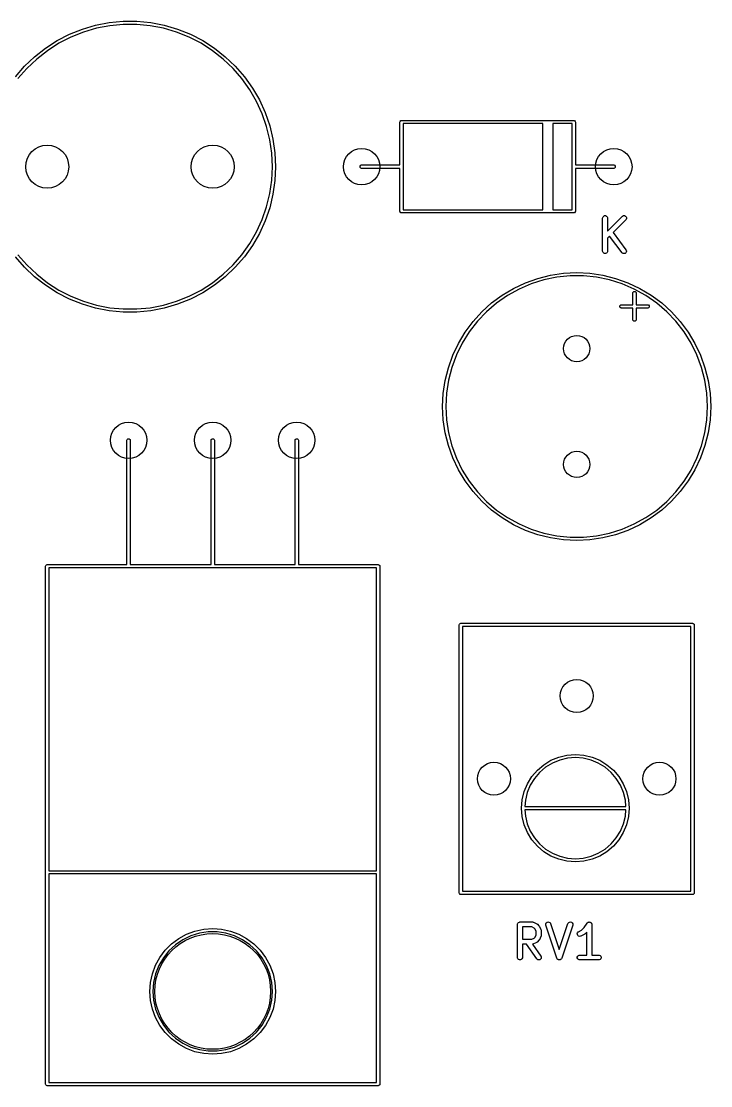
# Model space of a CAD drawing. Extents: x 2.68 to 10.38, y -4.66 to -2.29.
# Drawn here: x 3.497 to 4.318, y -3.712 to -2.445 of the extents above; entities that cross this region are included whole.
import ezdxf

# ---------------------------------------------------------------- set-up
doc = ezdxf.new("R2010")
doc.units = 0
doc.header["$MEASUREMENT"] = 0
doc.layers.add('BLACK', color=7, linetype='CONTINUOUS')

msp = doc.modelspace()

# ---------------------------------------------------------------- linework, layer by layer
at = {"layer": 'BLACK', "linetype": 'CONTINUOUS'}
for p, q in [((3.5548, -2.4605), (3.5701, -2.4544)), ((3.5701, -2.4544), (3.5859, -2.4498)), ((3.5868, -2.4534), (3.5713, -2.4579)), ((3.5859, -2.4498), (3.6021, -2.4466)), ((3.6027, -2.4504), (3.5868, -2.4534)), ((3.6021, -2.4466), (3.6185, -2.4451)), ((3.6187, -2.4488), (3.6027, -2.4504)), ((3.6185, -2.4451), (3.635, -2.4451)), ((3.6348, -2.4488), (3.6187, -2.4488)), ((3.6509, -2.4504), (3.6348, -2.4488)), ((3.635, -2.4451), (3.6514, -2.4466)), ((3.6667, -2.4534), (3.6509, -2.4504)), ((3.6514, -2.4466), (3.6676, -2.4498)), ((3.6822, -2.4579), (3.6667, -2.4534)), ((3.6676, -2.4498), (3.6834, -2.4544)), ((3.6834, -2.4544), (3.6987, -2.4605)), ((3.5263, -2.477), (3.5402, -2.4681)), ((3.5402, -2.4681), (3.5548, -2.4605)), ((3.5564, -2.4639), (3.542, -2.4713)), ((3.5713, -2.4579), (3.5564, -2.4639)), ((3.6972, -2.4639), (3.6822, -2.4579)), ((3.7115, -2.4713), (3.6972, -2.4639)), ((3.6987, -2.4605), (3.7134, -2.4681)), ((3.7134, -2.4681), (3.7273, -2.477)), ((3.5133, -2.4872), (3.5263, -2.477)), ((3.5285, -2.4801), (3.5158, -2.49)), ((3.542, -2.4713), (3.5285, -2.4801)), ((3.7251, -2.4801), (3.7115, -2.4713)), ((3.7378, -2.49), (3.7251, -2.4801)), ((3.7273, -2.477), (3.7402, -2.4872)), ((3.5014, -2.4986), (3.5133, -2.4872)), ((3.5158, -2.49), (3.5041, -2.5012)), ((3.7494, -2.5012), (3.7378, -2.49)), ((3.7402, -2.4872), (3.7521, -2.4986)), ((3.4906, -2.511), (3.5014, -2.4986)), ((3.5041, -2.5012), (3.4935, -2.5133)), ((3.76, -2.5133), (3.7494, -2.5012)), ((3.7521, -2.4986), (3.7629, -2.511)), ((3.7694, -2.5265), (3.76, -2.5133)), ((3.7629, -2.511), (3.7725, -2.5245)), ((3.7774, -2.5404), (3.7694, -2.5265)), ((3.7725, -2.5245), (3.7807, -2.5387)), ((3.7841, -2.5551), (3.7774, -2.5404)), ((3.7807, -2.5387), (3.7876, -2.5537)), ((3.7894, -2.5704), (3.7841, -2.5551)), ((3.7876, -2.5537), (3.793, -2.5693)), ((3.7932, -2.586), (3.7894, -2.5704)), ((3.793, -2.5693), (3.7969, -2.5853)), ((3.948, -2.565), (3.9482, -2.5642)), ((3.948, -2.6161), (3.948, -2.565)), ((3.9482, -2.5642), (3.9492, -2.5631)), ((3.9492, -2.5631), (3.95, -2.563)), ((3.95, -2.563), (4.1547, -2.563)), ((3.952, -2.5669), (3.952, -2.6693)), ((4.1181, -2.5669), (3.952, -2.5669)), ((4.1181, -2.6693), (4.1181, -2.5669)), ((4.1299, -2.5669), (4.1299, -2.6693)), ((4.1528, -2.5669), (4.1299, -2.5669)), ((4.1528, -2.6693), (4.1528, -2.5669)), ((4.1547, -2.563), (4.1555, -2.5631)), ((4.1555, -2.5631), (4.1565, -2.5642)), ((4.1565, -2.5642), (4.1567, -2.565)), ((4.1567, -2.565), (4.1567, -2.6161)), ((3.7955, -2.602), (3.7932, -2.586)), ((3.7969, -2.5853), (3.7992, -2.6016)), ((3.7963, -2.6181), (3.7955, -2.602)), ((3.7992, -2.6016), (3.8, -2.6181)), ((3.7955, -2.6342), (3.7963, -2.6181)), ((3.8, -2.6181), (3.7992, -2.6346)), ((3.9005, -2.6174), (3.9016, -2.6163)), ((3.9005, -2.6189), (3.9005, -2.6174)), ((3.9016, -2.6199), (3.9005, -2.6189)), ((3.9016, -2.6163), (3.9024, -2.6161)), ((3.9024, -2.6201), (3.9016, -2.6199)), ((3.9024, -2.6161), (3.948, -2.6161)), ((3.948, -2.6201), (3.9024, -2.6201)), ((3.948, -2.6713), (3.948, -2.6201)), ((4.1567, -2.6161), (4.2024, -2.6161)), ((4.2024, -2.6201), (4.1567, -2.6201)), ((4.1567, -2.6201), (4.1567, -2.6713)), ((4.2024, -2.6161), (4.2031, -2.6163)), ((4.2031, -2.6199), (4.2024, -2.6201)), ((4.2031, -2.6163), (4.2042, -2.6174)), ((4.2042, -2.6189), (4.2031, -2.6199)), ((4.2042, -2.6174), (4.2042, -2.6189)), ((3.7932, -2.6502), (3.7955, -2.6342)), ((3.7992, -2.6346), (3.7969, -2.6509)), ((3.7894, -2.6659), (3.7932, -2.6502)), ((3.7969, -2.6509), (3.793, -2.6669)), ((3.7841, -2.6811), (3.7894, -2.6659)), ((3.793, -2.6669), (3.7876, -2.6825)), ((3.9482, -2.672), (3.948, -2.6713)), ((3.9492, -2.6731), (3.9482, -2.672)), ((3.952, -2.6693), (4.1181, -2.6693)), ((4.1299, -2.6693), (4.1528, -2.6693)), ((4.1565, -2.672), (4.1555, -2.6731)), ((4.1567, -2.6713), (4.1565, -2.672)), ((3.7774, -2.6958), (3.7841, -2.6811)), ((3.7876, -2.6825), (3.7807, -2.6975)), ((3.95, -2.6732), (3.9492, -2.6731)), ((4.1547, -2.6732), (3.95, -2.6732)), ((4.1555, -2.6731), (4.1547, -2.6732)), ((4.1891, -2.6793), (4.1892, -2.6787)), ((4.1891, -2.7187), (4.1891, -2.6793)), ((4.1892, -2.6787), (4.1896, -2.6777)), ((4.1896, -2.6777), (4.1904, -2.6769)), ((4.1904, -2.6769), (4.1915, -2.6764)), ((4.1915, -2.6764), (4.1926, -2.6764)), ((4.1926, -2.6764), (4.1937, -2.6769)), ((4.1937, -2.6769), (4.1945, -2.6777)), ((4.1945, -2.6777), (4.1949, -2.6787)), ((4.1949, -2.6787), (4.195, -2.6793)), ((4.195, -2.6947), (4.2125, -2.6772)), ((4.195, -2.6793), (4.195, -2.6947)), ((4.2166, -2.6814), (4.2016, -2.6965)), ((4.2125, -2.6772), (4.2129, -2.6769)), ((4.2129, -2.6769), (4.214, -2.6764)), ((4.214, -2.6764), (4.2151, -2.6764)), ((4.2151, -2.6764), (4.2162, -2.6769)), ((4.2162, -2.6769), (4.217, -2.6777)), ((4.217, -2.681), (4.2166, -2.6814)), ((4.217, -2.6777), (4.2174, -2.6787)), ((4.2174, -2.6799), (4.217, -2.681)), ((4.2174, -2.6787), (4.2174, -2.6799)), ((3.7694, -2.7097), (3.7774, -2.6958)), ((3.7807, -2.6975), (3.7725, -2.7118)), ((4.2016, -2.6965), (4.2169, -2.7169)), ((3.76, -2.7229), (3.7694, -2.7097)), ((4.1974, -2.7007), (4.195, -2.703)), ((4.195, -2.703), (4.195, -2.7187)), ((4.2122, -2.7205), (4.1974, -2.7007)), ((3.4935, -2.7229), (3.5041, -2.7351)), ((3.7494, -2.7351), (3.76, -2.7229)), ((3.7725, -2.7118), (3.7629, -2.7252)), ((4.1892, -2.7193), (4.1891, -2.7187)), ((4.1896, -2.7203), (4.1892, -2.7193)), ((4.1904, -2.7211), (4.1896, -2.7203)), ((4.1915, -2.7216), (4.1904, -2.7211)), ((4.1926, -2.7216), (4.1915, -2.7216)), ((4.1937, -2.7211), (4.1926, -2.7216)), ((4.1945, -2.7203), (4.1937, -2.7211)), ((4.1949, -2.7193), (4.1945, -2.7203)), ((4.195, -2.7187), (4.1949, -2.7193)), ((4.2126, -2.7209), (4.2122, -2.7205)), ((4.2136, -2.7215), (4.2126, -2.7209)), ((4.2147, -2.7216), (4.2136, -2.7215)), ((4.2158, -2.7214), (4.2147, -2.7216)), ((4.2167, -2.7207), (4.2158, -2.7214)), ((4.2173, -2.7197), (4.2167, -2.7207)), ((4.2169, -2.7169), (4.2172, -2.7174)), ((4.2172, -2.7174), (4.2175, -2.7185)), ((4.2175, -2.7185), (4.2173, -2.7197)), ((3.5014, -2.7377), (3.4906, -2.7252)), ((3.5041, -2.7351), (3.5158, -2.7462)), ((3.7378, -2.7462), (3.7494, -2.7351)), ((3.7629, -2.7252), (3.7521, -2.7377)), ((3.5133, -2.749), (3.5014, -2.7377)), ((3.5158, -2.7462), (3.5285, -2.7562)), ((3.7251, -2.7562), (3.7378, -2.7462)), ((3.7521, -2.7377), (3.7402, -2.749)), ((4.112, -2.751), (4.1272, -2.7472)), ((4.1272, -2.7472), (4.1426, -2.7449)), ((4.1504, -2.748), (4.1347, -2.7496)), ((4.1426, -2.7449), (4.1583, -2.7441)), ((4.1662, -2.748), (4.1504, -2.748)), ((4.1583, -2.7441), (4.1739, -2.7449)), ((4.1818, -2.7496), (4.1662, -2.748)), ((4.1739, -2.7449), (4.1894, -2.7472)), ((4.1894, -2.7472), (4.2046, -2.751)), ((3.5263, -2.7592), (3.5133, -2.749)), ((3.5402, -2.7681), (3.5263, -2.7592)), ((3.5285, -2.7562), (3.542, -2.7649)), ((3.7115, -2.7649), (3.7251, -2.7562)), ((3.7273, -2.7592), (3.7134, -2.7681)), ((3.7402, -2.749), (3.7273, -2.7592)), ((4.0831, -2.7629), (4.0972, -2.7562)), ((4.1042, -2.7575), (4.0897, -2.7637)), ((4.0972, -2.7562), (4.112, -2.751)), ((4.1192, -2.7528), (4.1042, -2.7575)), ((4.1347, -2.7496), (4.1192, -2.7528)), ((4.1973, -2.7528), (4.1818, -2.7496)), ((4.2123, -2.7575), (4.1973, -2.7528)), ((4.2046, -2.751), (4.2193, -2.7562)), ((4.2268, -2.7637), (4.2123, -2.7575)), ((4.2193, -2.7562), (4.2334, -2.7629)), ((3.5548, -2.7757), (3.5402, -2.7681)), ((3.542, -2.7649), (3.5564, -2.7723)), ((3.5564, -2.7723), (3.5713, -2.7783)), ((3.6822, -2.7783), (3.6972, -2.7723)), ((3.6972, -2.7723), (3.7115, -2.7649)), ((3.7134, -2.7681), (3.6987, -2.7757)), ((4.0571, -2.7803), (4.0697, -2.771)), ((4.0759, -2.7714), (4.063, -2.7804)), ((4.0697, -2.771), (4.0831, -2.7629)), ((4.0897, -2.7637), (4.0759, -2.7714)), ((4.2251, -2.7686), (4.2252, -2.7679)), ((4.2251, -2.7824), (4.2251, -2.7686)), ((4.2252, -2.7679), (4.2263, -2.7668)), ((4.2263, -2.7668), (4.2278, -2.7668)), ((4.2406, -2.7714), (4.2268, -2.7637)), ((4.2278, -2.7668), (4.2289, -2.7679)), ((4.2289, -2.7679), (4.229, -2.7686)), ((4.229, -2.7686), (4.229, -2.7824)), ((4.2334, -2.7629), (4.2469, -2.771)), ((4.2536, -2.7804), (4.2406, -2.7714)), ((4.2469, -2.771), (4.2594, -2.7803)), ((3.5701, -2.7818), (3.5548, -2.7757)), ((3.5859, -2.7865), (3.5701, -2.7818)), ((3.5713, -2.7783), (3.5868, -2.7828)), ((3.6021, -2.7896), (3.5859, -2.7865)), ((3.5868, -2.7828), (3.6027, -2.7859)), ((3.6027, -2.7859), (3.6187, -2.7874)), ((3.6348, -2.7874), (3.6509, -2.7859)), ((3.6509, -2.7859), (3.6667, -2.7828)), ((3.6676, -2.7865), (3.6514, -2.7896)), ((3.6667, -2.7828), (3.6822, -2.7783)), ((3.6834, -2.7818), (3.6676, -2.7865)), ((3.6987, -2.7757), (3.6834, -2.7818)), ((4.0455, -2.7908), (4.0571, -2.7803)), ((4.063, -2.7804), (4.051, -2.7907)), ((4.2095, -2.7836), (4.2106, -2.7826)), ((4.2095, -2.7851), (4.2095, -2.7836)), ((4.2106, -2.7862), (4.2095, -2.7851)), ((4.2106, -2.7826), (4.2113, -2.7824)), ((4.2113, -2.7863), (4.2106, -2.7862)), ((4.2113, -2.7824), (4.2251, -2.7824)), ((4.2251, -2.7863), (4.2113, -2.7863)), ((4.2251, -2.8001), (4.2251, -2.7863)), ((4.229, -2.7824), (4.2428, -2.7824)), ((4.2428, -2.7863), (4.229, -2.7863)), ((4.229, -2.7863), (4.229, -2.8001)), ((4.2428, -2.7824), (4.2436, -2.7826)), ((4.2436, -2.7862), (4.2428, -2.7863)), ((4.2436, -2.7826), (4.2446, -2.7836)), ((4.2446, -2.7851), (4.2436, -2.7862)), ((4.2446, -2.7836), (4.2446, -2.7851)), ((4.2655, -2.7907), (4.2536, -2.7804)), ((4.2594, -2.7803), (4.271, -2.7908)), ((3.6185, -2.7911), (3.6021, -2.7896)), ((3.635, -2.7911), (3.6185, -2.7911)), ((3.6187, -2.7874), (3.6348, -2.7874)), ((3.6514, -2.7896), (3.635, -2.7911)), ((4.035, -2.8024), (4.0455, -2.7908)), ((4.051, -2.7907), (4.0401, -2.8021)), ((4.2764, -2.8021), (4.2655, -2.7907)), ((4.271, -2.7908), (4.2815, -2.8024)), ((4.0257, -2.815), (4.035, -2.8024)), ((4.0401, -2.8021), (4.0305, -2.8146)), ((4.2252, -2.8009), (4.2251, -2.8001)), ((4.2263, -2.8019), (4.2252, -2.8009)), ((4.2278, -2.8019), (4.2263, -2.8019)), ((4.2289, -2.8009), (4.2278, -2.8019)), ((4.229, -2.8001), (4.2289, -2.8009)), ((4.2861, -2.8146), (4.2764, -2.8021)), ((4.2815, -2.8024), (4.2908, -2.815)), ((4.0176, -2.8284), (4.0257, -2.815)), ((4.0305, -2.8146), (4.0221, -2.828)), ((4.2944, -2.828), (4.2861, -2.8146)), ((4.2908, -2.815), (4.2989, -2.8284)), ((4.011, -2.8425), (4.0176, -2.8284)), ((4.0221, -2.828), (4.0152, -2.8421)), ((4.3014, -2.8421), (4.2944, -2.828)), ((4.2989, -2.8284), (4.3056, -2.8425)), ((4.0057, -2.8573), (4.011, -2.8425)), ((4.0152, -2.8421), (4.0097, -2.8569)), ((4.3068, -2.8569), (4.3014, -2.8421)), ((4.3056, -2.8425), (4.3109, -2.8573)), ((4.0019, -2.8724), (4.0057, -2.8573)), ((4.0097, -2.8569), (4.0057, -2.8722)), ((4.3108, -2.8722), (4.3068, -2.8569)), ((4.3109, -2.8573), (4.3147, -2.8724)), ((3.9996, -2.8879), (4.0019, -2.8724)), ((4.0057, -2.8722), (4.0034, -2.8878)), ((4.3132, -2.8878), (4.3108, -2.8722)), ((4.3147, -2.8724), (4.3169, -2.8879)), ((3.9988, -2.9035), (3.9996, -2.8879)), ((4.0034, -2.8878), (4.0026, -2.9035)), ((4.314, -2.9035), (4.3132, -2.8878)), ((4.3169, -2.8879), (4.3177, -2.9035)), ((3.9996, -2.9192), (3.9988, -2.9035)), ((4.0026, -2.9035), (4.0034, -2.9193)), ((4.3132, -2.9193), (4.314, -2.9035)), ((4.3177, -2.9035), (4.3169, -2.9192)), ((4.0019, -2.9347), (3.9996, -2.9192)), ((4.0034, -2.9193), (4.0057, -2.9349)), ((4.3108, -2.9349), (4.3132, -2.9193)), ((4.3169, -2.9192), (4.3147, -2.9347)), ((4.0057, -2.9498), (4.0019, -2.9347)), ((4.0057, -2.9349), (4.0097, -2.9502)), ((4.3068, -2.9502), (4.3108, -2.9349)), ((4.3147, -2.9347), (4.3109, -2.9498)), ((3.6232, -2.9437), (3.6234, -2.9429)), ((3.6232, -3.0917), (3.6232, -2.9437)), ((3.6234, -2.9429), (3.6244, -2.9419)), ((3.6244, -2.9419), (3.626, -2.9419)), ((3.626, -2.9419), (3.627, -2.9429)), ((3.627, -2.9429), (3.6272, -2.9437)), ((3.6272, -2.9437), (3.6272, -3.0917)), ((3.7232, -2.9437), (3.7234, -2.9429)), ((3.7232, -3.0917), (3.7232, -2.9437)), ((3.7234, -2.9429), (3.7244, -2.9419)), ((3.7244, -2.9419), (3.726, -2.9419)), ((3.726, -2.9419), (3.727, -2.9429)), ((3.727, -2.9429), (3.7272, -2.9437)), ((3.7272, -2.9437), (3.7272, -3.0917)), ((3.8232, -2.9437), (3.8234, -2.9429)), ((3.8232, -3.0917), (3.8232, -2.9437)), ((3.8234, -2.9429), (3.8244, -2.9419)), ((3.8244, -2.9419), (3.826, -2.9419)), ((3.826, -2.9419), (3.827, -2.9429)), ((3.827, -2.9429), (3.8272, -2.9437)), ((3.8272, -2.9437), (3.8272, -3.0917)), ((4.011, -2.9646), (4.0057, -2.9498)), ((4.0097, -2.9502), (4.0152, -2.9649)), ((4.3014, -2.9649), (4.3068, -2.9502)), ((4.3109, -2.9498), (4.3056, -2.9646)), ((4.0176, -2.9787), (4.011, -2.9646)), ((4.0152, -2.9649), (4.0221, -2.9791)), ((4.2944, -2.9791), (4.3014, -2.9649)), ((4.3056, -2.9646), (4.2989, -2.9787)), ((4.0257, -2.9921), (4.0176, -2.9787)), ((4.0221, -2.9791), (4.0305, -2.9925)), ((4.2861, -2.9925), (4.2944, -2.9791)), ((4.2989, -2.9787), (4.2908, -2.9921)), ((4.035, -3.0047), (4.0257, -2.9921)), ((4.0305, -2.9925), (4.0401, -3.005)), ((4.2764, -3.005), (4.2861, -2.9925)), ((4.2908, -2.9921), (4.2815, -3.0047)), ((4.0455, -3.0163), (4.035, -3.0047)), ((4.0401, -3.005), (4.051, -3.0164)), ((4.2655, -3.0164), (4.2764, -3.005)), ((4.2815, -3.0047), (4.271, -3.0163)), ((4.0571, -3.0268), (4.0455, -3.0163)), ((4.051, -3.0164), (4.063, -3.0267)), ((4.0697, -3.0361), (4.0571, -3.0268)), ((4.063, -3.0267), (4.0759, -3.0357)), ((4.2406, -3.0357), (4.2536, -3.0267)), ((4.2594, -3.0268), (4.2469, -3.0361)), ((4.2536, -3.0267), (4.2655, -3.0164)), ((4.271, -3.0163), (4.2594, -3.0268)), ((4.0831, -3.0442), (4.0697, -3.0361)), ((4.0759, -3.0357), (4.0897, -3.0433)), ((4.2268, -3.0433), (4.2406, -3.0357)), ((4.2469, -3.0361), (4.2334, -3.0442)), ((4.0972, -3.0509), (4.0831, -3.0442)), ((4.0897, -3.0433), (4.1042, -3.0496)), ((4.112, -3.0561), (4.0972, -3.0509)), ((4.1042, -3.0496), (4.1192, -3.0543)), ((4.1973, -3.0543), (4.2123, -3.0496)), ((4.2193, -3.0509), (4.2046, -3.0561)), ((4.2123, -3.0496), (4.2268, -3.0433)), ((4.2334, -3.0442), (4.2193, -3.0509)), ((4.1272, -3.0599), (4.112, -3.0561)), ((4.1192, -3.0543), (4.1347, -3.0575)), ((4.1426, -3.0622), (4.1272, -3.0599)), ((4.1347, -3.0575), (4.1504, -3.0591)), ((4.1583, -3.063), (4.1426, -3.0622)), ((4.1504, -3.0591), (4.1662, -3.0591)), ((4.1739, -3.0622), (4.1583, -3.063)), ((4.1662, -3.0591), (4.1818, -3.0575)), ((4.1894, -3.0599), (4.1739, -3.0622)), ((4.1818, -3.0575), (4.1973, -3.0543)), ((4.2046, -3.0561), (4.1894, -3.0599)), ((3.5264, -3.0937), (3.5265, -3.0929)), ((3.5264, -3.4579), (3.5264, -3.0937)), ((3.5265, -3.0929), (3.5276, -3.0919)), ((3.5276, -3.0919), (3.5283, -3.0917)), ((3.5283, -3.0917), (3.6232, -3.0917)), ((3.5303, -3.0957), (3.5303, -3.4559)), ((3.9201, -3.0957), (3.5303, -3.0957)), ((3.6272, -3.0917), (3.7232, -3.0917)), ((3.7272, -3.0917), (3.8232, -3.0917)), ((3.8272, -3.0917), (3.922, -3.0917)), ((3.9201, -3.4559), (3.9201, -3.0957)), ((3.922, -3.0917), (3.9228, -3.0919)), ((3.9228, -3.0919), (3.9239, -3.0929)), ((3.9239, -3.0929), (3.924, -3.0937)), ((3.924, -3.0937), (3.924, -3.4579)), ((4.0185, -3.1634), (4.0187, -3.1626)), ((4.0185, -3.4823), (4.0185, -3.1634)), ((4.0187, -3.1626), (4.0197, -3.1616)), ((4.0197, -3.1616), (4.0205, -3.1614)), ((4.0205, -3.1614), (4.2961, -3.1614)), ((4.0224, -3.1654), (4.0224, -3.4803)), ((4.2941, -3.1654), (4.0224, -3.1654)), ((4.2941, -3.4803), (4.2941, -3.1654)), ((4.2961, -3.1614), (4.2968, -3.1616)), ((4.2968, -3.1616), (4.2979, -3.1626)), ((4.2979, -3.1626), (4.298, -3.1634)), ((4.298, -3.1634), (4.298, -3.4823)), ((4.1369, -3.3207), (4.1467, -3.3183)), ((4.1467, -3.3183), (4.1567, -3.3176)), ((4.1567, -3.3176), (4.1667, -3.3183)), ((4.1667, -3.3183), (4.1765, -3.3207)), ((4.1115, -3.3363), (4.1191, -3.3298)), ((4.1191, -3.3298), (4.1276, -3.3245)), ((4.1294, -3.3279), (4.1213, -3.3328)), ((4.1276, -3.3245), (4.1369, -3.3207)), ((4.1381, -3.3243), (4.1294, -3.3279)), ((4.1473, -3.3221), (4.1381, -3.3243)), ((4.1567, -3.3213), (4.1473, -3.3221)), ((4.1661, -3.3221), (4.1567, -3.3213)), ((4.1753, -3.3243), (4.1661, -3.3221)), ((4.184, -3.3279), (4.1753, -3.3243)), ((4.1765, -3.3207), (4.1857, -3.3245)), ((4.1921, -3.3328), (4.184, -3.3279)), ((4.1857, -3.3245), (4.1943, -3.3298)), ((4.1943, -3.3298), (4.2019, -3.3363)), ((4.0997, -3.3525), (4.1049, -3.3439)), ((4.1049, -3.3439), (4.1115, -3.3363)), ((4.1141, -3.3389), (4.108, -3.3461)), ((4.1213, -3.3328), (4.1141, -3.3389)), ((4.1993, -3.3389), (4.1921, -3.3328)), ((4.2054, -3.3461), (4.1993, -3.3389)), ((4.2019, -3.3363), (4.2085, -3.3439)), ((4.2085, -3.3439), (4.2137, -3.3525)), ((4.0958, -3.3618), (4.0997, -3.3525)), ((4.103, -3.3542), (4.0994, -3.3629)), ((4.108, -3.3461), (4.103, -3.3542)), ((4.2104, -3.3542), (4.2054, -3.3461)), ((4.214, -3.3629), (4.2104, -3.3542)), ((4.2137, -3.3525), (4.2175, -3.3618)), ((4.0935, -3.3715), (4.0958, -3.3618)), ((4.0994, -3.3629), (4.0972, -3.3721)), ((4.2162, -3.3721), (4.214, -3.3629)), ((4.2175, -3.3618), (4.2199, -3.3715)), ((4.0927, -3.3815), (4.0935, -3.3715)), ((4.0935, -3.3915), (4.0927, -3.3815)), ((4.0972, -3.3721), (4.0966, -3.3795)), ((4.0966, -3.3795), (4.2168, -3.3796)), ((4.2168, -3.3796), (4.2162, -3.3721)), ((4.2199, -3.3715), (4.2207, -3.3815)), ((4.2207, -3.3815), (4.2199, -3.3915)), ((4.0958, -3.4013), (4.0935, -3.3915)), ((4.2168, -3.3835), (4.0966, -3.3835)), ((4.0966, -3.3835), (4.0972, -3.391)), ((4.0972, -3.391), (4.0994, -3.4001)), ((4.214, -3.4001), (4.2162, -3.391)), ((4.2162, -3.391), (4.2168, -3.3835)), ((4.2199, -3.3915), (4.2175, -3.4013)), ((4.0997, -3.4106), (4.0958, -3.4013)), ((4.0994, -3.4001), (4.103, -3.4089)), ((4.2104, -3.4089), (4.214, -3.4001)), ((4.2175, -3.4013), (4.2137, -3.4106)), ((4.1049, -3.4191), (4.0997, -3.4106)), ((4.103, -3.4089), (4.108, -3.4169)), ((4.1115, -3.4268), (4.1049, -3.4191)), ((4.108, -3.4169), (4.1141, -3.4241)), ((4.1993, -3.4241), (4.2054, -3.4169)), ((4.2085, -3.4191), (4.2019, -3.4268)), ((4.2054, -3.4169), (4.2104, -3.4089)), ((4.2137, -3.4106), (4.2085, -3.4191)), ((4.1191, -3.4333), (4.1115, -3.4268)), ((4.1141, -3.4241), (4.1213, -3.4303)), ((4.1213, -3.4303), (4.1294, -3.4352)), ((4.184, -3.4352), (4.1921, -3.4303)), ((4.1921, -3.4303), (4.1993, -3.4241)), ((4.2019, -3.4268), (4.1943, -3.4333)), ((4.1276, -3.4385), (4.1191, -3.4333)), ((4.1369, -3.4424), (4.1276, -3.4385)), ((4.1294, -3.4352), (4.1381, -3.4388)), ((4.1467, -3.4447), (4.1369, -3.4424)), ((4.1381, -3.4388), (4.1473, -3.441)), ((4.1567, -3.4455), (4.1467, -3.4447)), ((4.1473, -3.441), (4.1567, -3.4418)), ((4.1567, -3.4418), (4.1661, -3.441)), ((4.1667, -3.4447), (4.1567, -3.4455)), ((4.1661, -3.441), (4.1753, -3.4388)), ((4.1765, -3.4424), (4.1667, -3.4447)), ((4.1753, -3.4388), (4.184, -3.4352)), ((4.1857, -3.4385), (4.1765, -3.4424)), ((4.1943, -3.4333), (4.1857, -3.4385)), ((3.5264, -3.7098), (3.5264, -3.4579)), ((3.5303, -3.4559), (3.9201, -3.4559)), ((3.924, -3.4579), (3.924, -3.7098)), ((3.5303, -3.4598), (3.5303, -3.7079)), ((3.9201, -3.4598), (3.5303, -3.4598)), ((3.9201, -3.7079), (3.9201, -3.4598)), ((4.0187, -3.483), (4.0185, -3.4823)), ((4.0197, -3.4841), (4.0187, -3.483)), ((4.0224, -3.4803), (4.2941, -3.4803)), ((4.2979, -3.483), (4.2968, -3.4841)), ((4.298, -3.4823), (4.2979, -3.483)), ((4.0205, -3.4843), (4.0197, -3.4841)), ((4.2961, -3.4843), (4.0205, -3.4843)), ((4.2968, -3.4841), (4.2961, -3.4843)), ((4.0877, -3.5199), (4.0878, -3.5193)), ((4.0877, -3.5592), (4.0877, -3.5199)), ((4.0878, -3.5193), (4.0882, -3.5182)), ((4.0882, -3.5182), (4.089, -3.5174)), ((4.089, -3.5174), (4.0901, -3.517)), ((4.0901, -3.517), (4.0907, -3.5169)), ((4.0907, -3.5169), (4.1057, -3.5169)), ((4.1057, -3.5169), (4.1063, -3.517)), ((4.1063, -3.517), (4.1064, -3.517)), ((4.1064, -3.517), (4.1065, -3.517)), ((4.1065, -3.517), (4.107, -3.5172)), ((4.107, -3.5172), (4.1108, -3.5191)), ((4.1108, -3.5191), (4.111, -3.5193)), ((4.111, -3.5193), (4.1111, -3.5193)), ((4.1111, -3.5193), (4.1112, -3.5194)), ((4.1112, -3.5194), (4.1112, -3.5194)), ((4.1112, -3.5194), (4.1113, -3.5195)), ((4.1113, -3.5195), (4.1115, -3.5197)), ((4.1115, -3.5197), (4.1134, -3.5215)), ((4.1215, -3.5202), (4.1216, -3.5191)), ((4.1216, -3.5208), (4.1215, -3.5202)), ((4.1216, -3.5191), (4.1221, -3.5181)), ((4.1348, -3.5602), (4.1216, -3.5208)), ((4.1221, -3.5181), (4.123, -3.5173)), ((4.123, -3.5173), (4.1241, -3.5169)), ((4.1241, -3.5169), (4.1252, -3.517)), ((4.1252, -3.517), (4.1262, -3.5175)), ((4.1262, -3.5175), (4.127, -3.5184)), ((4.127, -3.5184), (4.1272, -3.5189)), ((4.1272, -3.5189), (4.1376, -3.5499)), ((4.1376, -3.5499), (4.1479, -3.5189)), ((4.1535, -3.5208), (4.1404, -3.5602)), ((4.1479, -3.5189), (4.1481, -3.5184)), ((4.1481, -3.5184), (4.1489, -3.5175)), ((4.1489, -3.5175), (4.1499, -3.517)), ((4.1499, -3.517), (4.151, -3.5169)), ((4.151, -3.5169), (4.1521, -3.5173)), ((4.1521, -3.5173), (4.153, -3.5181)), ((4.153, -3.5181), (4.1535, -3.5191)), ((4.1535, -3.5191), (4.1536, -3.5202)), ((4.1536, -3.5202), (4.1535, -3.5208)), ((4.1671, -3.5236), (4.1707, -3.5182)), ((4.1707, -3.5182), (4.1711, -3.5178)), ((4.1707, -3.5182), (4.1707, -3.5182)), ((4.1707, -3.5182), (4.1707, -3.5182)), ((4.1707, -3.5182), (4.1707, -3.5182)), ((4.1711, -3.5178), (4.1713, -3.5176)), ((4.1713, -3.5176), (4.1715, -3.5174)), ((4.1715, -3.5174), (4.1718, -3.5173)), ((4.1718, -3.5173), (4.172, -3.5171)), ((4.172, -3.5171), (4.1723, -3.5171)), ((4.1723, -3.5171), (4.1726, -3.517)), ((4.1726, -3.517), (4.1729, -3.517)), ((4.1729, -3.517), (4.1732, -3.5169)), ((4.1732, -3.5169), (4.1735, -3.517)), ((4.1735, -3.517), (4.1737, -3.517)), ((4.1737, -3.517), (4.174, -3.5171)), ((4.174, -3.5171), (4.1743, -3.5171)), ((4.1743, -3.5171), (4.1745, -3.5173)), ((4.1745, -3.5173), (4.1748, -3.5174)), ((4.1748, -3.5174), (4.175, -3.5176)), ((4.175, -3.5176), (4.1753, -3.5178)), ((4.1753, -3.5178), (4.1754, -3.518)), ((4.1754, -3.518), (4.1756, -3.5182)), ((4.1756, -3.5182), (4.1757, -3.5185)), ((4.1757, -3.5185), (4.1759, -3.5187)), ((4.1759, -3.5187), (4.176, -3.519)), ((4.176, -3.519), (4.1761, -3.5193)), ((4.1761, -3.5193), (4.1761, -3.5199)), ((4.1761, -3.5199), (4.1761, -3.5199)), ((4.1761, -3.5199), (4.1761, -3.5199)), ((4.1761, -3.5199), (4.1761, -3.5199)), ((4.1761, -3.5199), (4.1761, -3.5563)), ((3.6848, -3.5367), (3.6941, -3.5316)), ((3.6992, -3.5335), (3.6897, -3.5381)), ((3.6941, -3.5316), (3.7041, -3.5278)), ((3.7094, -3.5303), (3.6992, -3.5335)), ((3.7041, -3.5278), (3.7146, -3.5256)), ((3.7199, -3.5287), (3.7094, -3.5303)), ((3.7146, -3.5256), (3.7252, -3.5248)), ((3.7305, -3.5287), (3.7199, -3.5287)), ((3.7252, -3.5248), (3.7358, -3.5256)), ((3.741, -3.5303), (3.7305, -3.5287)), ((3.7358, -3.5256), (3.7463, -3.5278)), ((3.7512, -3.5335), (3.741, -3.5303)), ((3.7463, -3.5278), (3.7563, -3.5316)), ((3.7607, -3.5381), (3.7512, -3.5335)), ((3.7563, -3.5316), (3.7656, -3.5367)), ((4.105, -3.5228), (4.0936, -3.5228)), ((4.0936, -3.5228), (4.0936, -3.5375)), ((4.1077, -3.5242), (4.105, -3.5228)), ((4.1089, -3.5254), (4.1077, -3.5242)), ((4.1102, -3.5281), (4.1089, -3.5254)), ((4.1089, -3.535), (4.1102, -3.5323)), ((4.1102, -3.5323), (4.1102, -3.5281)), ((4.1134, -3.5215), (4.1136, -3.5218)), ((4.1136, -3.5218), (4.1136, -3.5218)), ((4.1136, -3.5218), (4.1137, -3.5219)), ((4.1137, -3.5219), (4.1138, -3.522)), ((4.1138, -3.522), (4.1138, -3.5221)), ((4.1138, -3.5221), (4.1139, -3.5223)), ((4.1139, -3.5223), (4.1158, -3.5261)), ((4.1158, -3.5261), (4.116, -3.5266)), ((4.116, -3.5338), (4.1158, -3.5343)), ((4.116, -3.5266), (4.116, -3.5267)), ((4.116, -3.5267), (4.1161, -3.5268)), ((4.1161, -3.5336), (4.116, -3.5337)), ((4.116, -3.5337), (4.116, -3.5338)), ((4.1161, -3.5268), (4.1161, -3.5274)), ((4.1161, -3.5274), (4.1161, -3.533)), ((4.1161, -3.533), (4.1161, -3.5336)), ((4.159, -3.5308), (4.1594, -3.5297)), ((4.1591, -3.5319), (4.159, -3.5308)), ((4.1596, -3.5329), (4.1591, -3.5319)), ((4.1594, -3.5297), (4.1601, -3.5288)), ((4.1605, -3.5337), (4.1596, -3.5329)), ((4.1601, -3.5288), (4.1606, -3.5285)), ((4.1616, -3.5341), (4.1605, -3.5337)), ((4.1606, -3.5285), (4.1639, -3.5268)), ((4.1627, -3.534), (4.1616, -3.5341)), ((4.1632, -3.5338), (4.1627, -3.534)), ((4.167, -3.5319), (4.1632, -3.5338)), ((4.1639, -3.5268), (4.1671, -3.5236)), ((4.1672, -3.5317), (4.167, -3.5319)), ((4.1673, -3.5317), (4.1672, -3.5317)), ((4.1674, -3.5316), (4.1673, -3.5317)), ((4.1675, -3.5316), (4.1674, -3.5316)), ((4.1678, -3.5313), (4.1675, -3.5315)), ((4.1675, -3.5315), (4.1675, -3.5316)), ((4.1702, -3.5289), (4.1678, -3.5313)), ((4.1702, -3.5563), (4.1702, -3.5289)), ((3.6687, -3.5506), (3.6762, -3.5431)), ((3.6809, -3.544), (3.6731, -3.5513)), ((3.6762, -3.5431), (3.6848, -3.5367)), ((3.6897, -3.5381), (3.6809, -3.544)), ((3.7695, -3.544), (3.7607, -3.5381)), ((3.7656, -3.5367), (3.7742, -3.5431)), ((3.7773, -3.5513), (3.7695, -3.544)), ((3.7742, -3.5431), (3.7817, -3.5506)), ((4.0936, -3.5375), (4.105, -3.5375)), ((4.0985, -3.5434), (4.0936, -3.5434)), ((4.0936, -3.5434), (4.0936, -3.5592)), ((4.1108, -3.5609), (4.0985, -3.5434)), ((4.105, -3.5375), (4.1077, -3.5362)), ((4.1063, -3.5434), (4.1057, -3.5434)), ((4.1057, -3.5434), (4.1156, -3.5576)), ((4.1064, -3.5434), (4.1063, -3.5434)), ((4.1065, -3.5433), (4.1064, -3.5434)), ((4.107, -3.5431), (4.1065, -3.5433)), ((4.1108, -3.5413), (4.107, -3.5431)), ((4.1077, -3.5362), (4.1089, -3.535)), ((4.111, -3.5411), (4.1108, -3.5413)), ((4.1111, -3.5411), (4.111, -3.5411)), ((4.1112, -3.541), (4.1111, -3.5411)), ((4.1113, -3.5409), (4.1112, -3.541)), ((4.1112, -3.541), (4.1112, -3.541)), ((4.1115, -3.5407), (4.1113, -3.5409)), ((4.1134, -3.5388), (4.1115, -3.5407)), ((4.1136, -3.5386), (4.1134, -3.5388)), ((4.1137, -3.5385), (4.1136, -3.5386)), ((4.1136, -3.5386), (4.1136, -3.5386)), ((4.1138, -3.5384), (4.1137, -3.5385)), ((4.1139, -3.5381), (4.1138, -3.5383)), ((4.1138, -3.5383), (4.1138, -3.5384)), ((4.1158, -3.5343), (4.1139, -3.5381)), ((3.6572, -3.5685), (3.6623, -3.5592)), ((3.6623, -3.5592), (3.6687, -3.5506)), ((3.6731, -3.5513), (3.6665, -3.5596)), ((3.7839, -3.5596), (3.7773, -3.5513)), ((3.7817, -3.5506), (3.7881, -3.5592)), ((3.7881, -3.5592), (3.7932, -3.5685)), ((4.0878, -3.5598), (4.0877, -3.5592)), ((4.0936, -3.5592), (4.0936, -3.5598)), ((4.1156, -3.5576), (4.1159, -3.5581)), ((4.1159, -3.5581), (4.1161, -3.5592)), ((4.1161, -3.5592), (4.1159, -3.5603)), ((4.159, -3.5587), (4.1595, -3.5576)), ((4.159, -3.5598), (4.159, -3.5587)), ((4.1595, -3.5576), (4.1603, -3.5568)), ((4.1603, -3.5568), (4.1613, -3.5563)), ((4.1613, -3.5563), (4.1619, -3.5563)), ((4.1619, -3.5563), (4.1702, -3.5563)), ((4.1761, -3.5563), (4.1844, -3.5563)), ((4.1844, -3.5563), (4.185, -3.5563)), ((4.185, -3.5563), (4.1861, -3.5568)), ((4.1861, -3.5568), (4.1869, -3.5576)), ((4.1869, -3.5576), (4.1873, -3.5587)), ((4.1873, -3.5587), (4.1873, -3.5598)), ((3.6534, -3.5785), (3.6572, -3.5685)), ((3.6612, -3.5688), (3.6573, -3.5787)), ((3.6665, -3.5596), (3.6612, -3.5688)), ((3.7892, -3.5688), (3.7839, -3.5596)), ((3.7931, -3.5787), (3.7892, -3.5688)), ((3.7932, -3.5685), (3.797, -3.5785)), ((4.0882, -3.5609), (4.0878, -3.5598)), ((4.089, -3.5617), (4.0882, -3.5609)), ((4.0901, -3.5621), (4.089, -3.5617)), ((4.0913, -3.5621), (4.0901, -3.5621)), ((4.0923, -3.5617), (4.0913, -3.5621)), ((4.0931, -3.5609), (4.0923, -3.5617)), ((4.0936, -3.5598), (4.0931, -3.5609)), ((4.1111, -3.5614), (4.1108, -3.5609)), ((4.1121, -3.562), (4.1111, -3.5614)), ((4.1132, -3.5622), (4.1121, -3.562)), ((4.1144, -3.5619), (4.1132, -3.5622)), ((4.1153, -3.5613), (4.1144, -3.5619)), ((4.1159, -3.5603), (4.1153, -3.5613)), ((4.135, -3.5607), (4.1348, -3.5602)), ((4.1351, -3.5609), (4.135, -3.5607)), ((4.1352, -3.5611), (4.1351, -3.5609)), ((4.1355, -3.5613), (4.1352, -3.5611)), ((4.1357, -3.5616), (4.1355, -3.5613)), ((4.1359, -3.5617), (4.1357, -3.5616)), ((4.1361, -3.5618), (4.1359, -3.5617)), ((4.1364, -3.5619), (4.1361, -3.5618)), ((4.1368, -3.5621), (4.1364, -3.5619)), ((4.137, -3.5621), (4.1368, -3.5621)), ((4.1372, -3.5622), (4.137, -3.5621)), ((4.1376, -3.5621), (4.1372, -3.5622)), ((4.1379, -3.5622), (4.1376, -3.5621)), ((4.1381, -3.5621), (4.1379, -3.5622)), ((4.1383, -3.5621), (4.1381, -3.5621)), ((4.1387, -3.5619), (4.1383, -3.5621)), ((4.139, -3.5618), (4.1387, -3.5619)), ((4.1392, -3.5617), (4.139, -3.5618)), ((4.1394, -3.5616), (4.1392, -3.5617)), ((4.1396, -3.5613), (4.1394, -3.5616)), ((4.1399, -3.5611), (4.1396, -3.5613)), ((4.14, -3.5609), (4.1399, -3.5611)), ((4.1401, -3.5607), (4.14, -3.5609)), ((4.1404, -3.5602), (4.1401, -3.5607)), ((4.1595, -3.5609), (4.159, -3.5598)), ((4.1603, -3.5617), (4.1595, -3.5609)), ((4.1613, -3.5621), (4.1603, -3.5617)), ((4.1619, -3.5622), (4.1613, -3.5621)), ((4.1844, -3.5622), (4.1619, -3.5622)), ((4.185, -3.5621), (4.1844, -3.5622)), ((4.1861, -3.5617), (4.185, -3.5621)), ((4.1869, -3.5609), (4.1861, -3.5617)), ((4.1873, -3.5598), (4.1869, -3.5609)), ((3.6512, -3.589), (3.6534, -3.5785)), ((3.6573, -3.5787), (3.6549, -3.589)), ((3.7955, -3.589), (3.7931, -3.5787)), ((3.797, -3.5785), (3.7992, -3.589)), ((3.6504, -3.5996), (3.6512, -3.589)), ((3.6549, -3.589), (3.6541, -3.5996)), ((3.7963, -3.5996), (3.7955, -3.589)), ((3.7992, -3.589), (3.8, -3.5996)), ((3.6512, -3.6103), (3.6504, -3.5996)), ((3.6541, -3.5996), (3.6549, -3.6102)), ((3.7955, -3.6102), (3.7963, -3.5996)), ((3.8, -3.5996), (3.7992, -3.6103)), ((3.6534, -3.6207), (3.6512, -3.6103)), ((3.6572, -3.6307), (3.6534, -3.6207)), ((3.6549, -3.6102), (3.6573, -3.6206)), ((3.6573, -3.6206), (3.6612, -3.6304)), ((3.7892, -3.6304), (3.7931, -3.6206)), ((3.7931, -3.6206), (3.7955, -3.6102)), ((3.797, -3.6207), (3.7932, -3.6307)), ((3.7992, -3.6103), (3.797, -3.6207)), ((3.6623, -3.64), (3.6572, -3.6307)), ((3.6612, -3.6304), (3.6665, -3.6396)), ((3.7839, -3.6396), (3.7892, -3.6304)), ((3.7932, -3.6307), (3.7881, -3.64)), ((3.6687, -3.6486), (3.6623, -3.64)), ((3.6665, -3.6396), (3.6731, -3.6479)), ((3.6731, -3.6479), (3.6809, -3.6552)), ((3.7695, -3.6552), (3.7773, -3.6479)), ((3.7773, -3.6479), (3.7839, -3.6396)), ((3.7881, -3.64), (3.7817, -3.6486)), ((3.6762, -3.6561), (3.6687, -3.6486)), ((3.6848, -3.6625), (3.6762, -3.6561)), ((3.6809, -3.6552), (3.6897, -3.6612)), ((3.7607, -3.6612), (3.7695, -3.6552)), ((3.7742, -3.6561), (3.7656, -3.6625)), ((3.7817, -3.6486), (3.7742, -3.6561)), ((3.6941, -3.6676), (3.6848, -3.6625)), ((3.6897, -3.6612), (3.6992, -3.6658)), ((3.7041, -3.6714), (3.6941, -3.6676)), ((3.6992, -3.6658), (3.7094, -3.6689)), ((3.7146, -3.6736), (3.7041, -3.6714)), ((3.7094, -3.6689), (3.7199, -3.6705)), ((3.7199, -3.6705), (3.7305, -3.6705)), ((3.7305, -3.6705), (3.741, -3.6689)), ((3.7463, -3.6714), (3.7358, -3.6736)), ((3.741, -3.6689), (3.7512, -3.6658)), ((3.7563, -3.6676), (3.7463, -3.6714)), ((3.7512, -3.6658), (3.7607, -3.6612)), ((3.7656, -3.6625), (3.7563, -3.6676)), ((3.7252, -3.6744), (3.7146, -3.6736)), ((3.7358, -3.6736), (3.7252, -3.6744)), ((3.5265, -3.7106), (3.5264, -3.7098)), ((3.5276, -3.7117), (3.5265, -3.7106)), ((3.5303, -3.7079), (3.9201, -3.7079)), ((3.9239, -3.7106), (3.9228, -3.7117)), ((3.924, -3.7098), (3.9239, -3.7106)), ((3.5283, -3.7118), (3.5276, -3.7117)), ((3.922, -3.7118), (3.5283, -3.7118)), ((3.9228, -3.7117), (3.922, -3.7118))]:
    msp.add_line(p, q, dxfattribs=at)
at = {"layer": 'BLACK'}
for centre, radius in [((3.5283, -2.6181), 0.0256), ((3.7252, -2.6181), 0.0256), ((3.9024, -2.6181), 0.0217), ((4.2024, -2.6181), 0.0217), ((4.1583, -2.8346), 0.0157), ((3.6252, -2.9437), 0.0217), ((3.7252, -2.9437), 0.0217), ((3.8252, -2.9437), 0.0217), ((4.1583, -2.9724), 0.0157), ((4.1583, -3.248), 0.0197), ((4.0598, -3.3465), 0.0197), ((4.2567, -3.3465), 0.0197), ((3.7252, -3.5996), 0.0689)]:
    msp.add_circle(centre, radius, dxfattribs=at)

doc.saveas('drawing.dxf')
